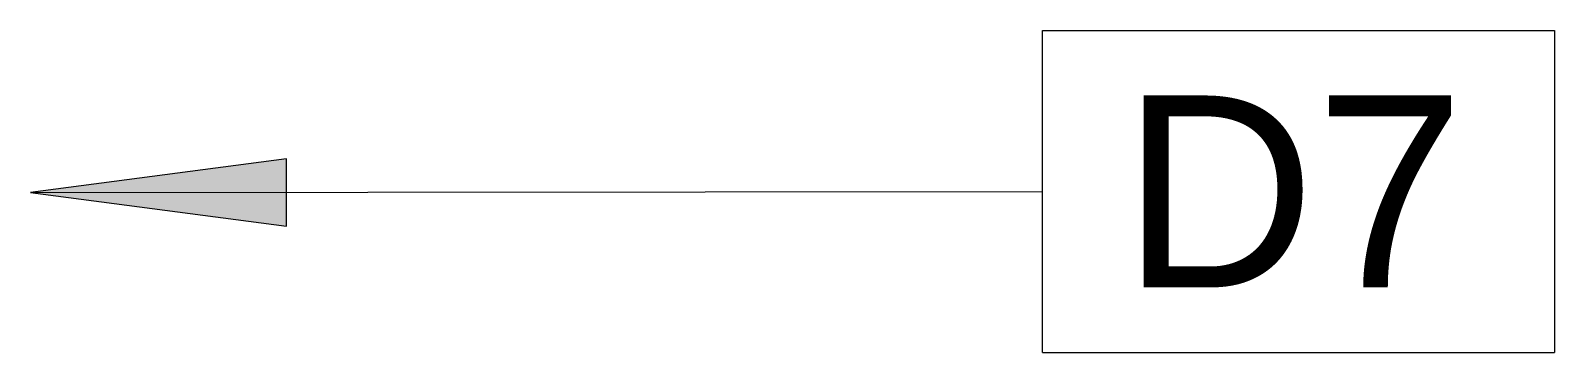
# Model space of a CAD drawing. Header units: inches. Extents: x -1176 to 1551, y -3558 to 978.
# Drawn here: x -1004.02 to -968.31, y -516.08 to -508.52 of the extents above; entities that cross this region are included whole.
import ezdxf

# ---------------------------------------------------------------- set-up
doc = ezdxf.new("R2010")
doc.units = ezdxf.units.IN
doc.header["$MEASUREMENT"] = 0
doc.layers.add('A-ANNO-KEYN', color=231, linetype='Continuous', lineweight=9)
doc.styles.add('Arial', font='arial.ttf', dxfattribs={"height": 4.5})

# ---------------------------------------------------------------- blocks, each defined once
blk = doc.blocks.new('Keynote Tag - Keynote Number - Boxed-135510-1st Floor Demo')
at = {"layer": 'A-ANNO-KEYN'}
for p, q in [((-0.125, -0.07924), (-0.125, 0.07812)), ((-0.125, 0.07812), (0.125, 0.07812)), ((0.125, 0.07812), (0.125, -0.07924)), ((-0.125, -0.07924), (0.125, -0.07924))]:
    blk.add_line(p, q, dxfattribs=at)

msp = doc.modelspace()

# ---------------------------------------------------------------- hatches: boundary and pattern name
at = {"layer": 'A-ANNO-KEYN'}
msp.add_hatch(color=256, dxfattribs=at).paths.add_polyline_path([(-1004.02, -512.328), (-998.019, -513.112), (-998.021, -511.532)], flags=0)

# ---------------------------------------------------------------- linework, layer by layer
for p, q in [((-998.021, -511.532), (-1004.02, -512.328)), ((-998.019, -513.112), (-998.021, -511.532)), ((-1004.02, -512.328), (-980.31, -512.302)), ((-1004.02, -512.328), (-998.019, -513.112))]:
    msp.add_line(p, q, dxfattribs=at)

# ---------------------------------------------------------------- block references
at = {"layer": 'A-ANNO-KEYN', "xscale": 47.99999999999997, "yscale": 47.99999999999997, "zscale": 47.99999999999997}
msp.add_blockref('Keynote Tag - Keynote Number - Boxed-135510-1st Floor Demo', (-974.31, -512.275), dxfattribs=at)

# ---------------------------------------------------------------- texts
at = {"layer": 'A-ANNO-KEYN', "insert": (-978.453, -510.049), "char_height": 4.5, "width": 9.8475, "attachment_point": 1, "style": 'Arial'}
msp.add_mtext('D7', dxfattribs=at)

doc.saveas('drawing.dxf')
